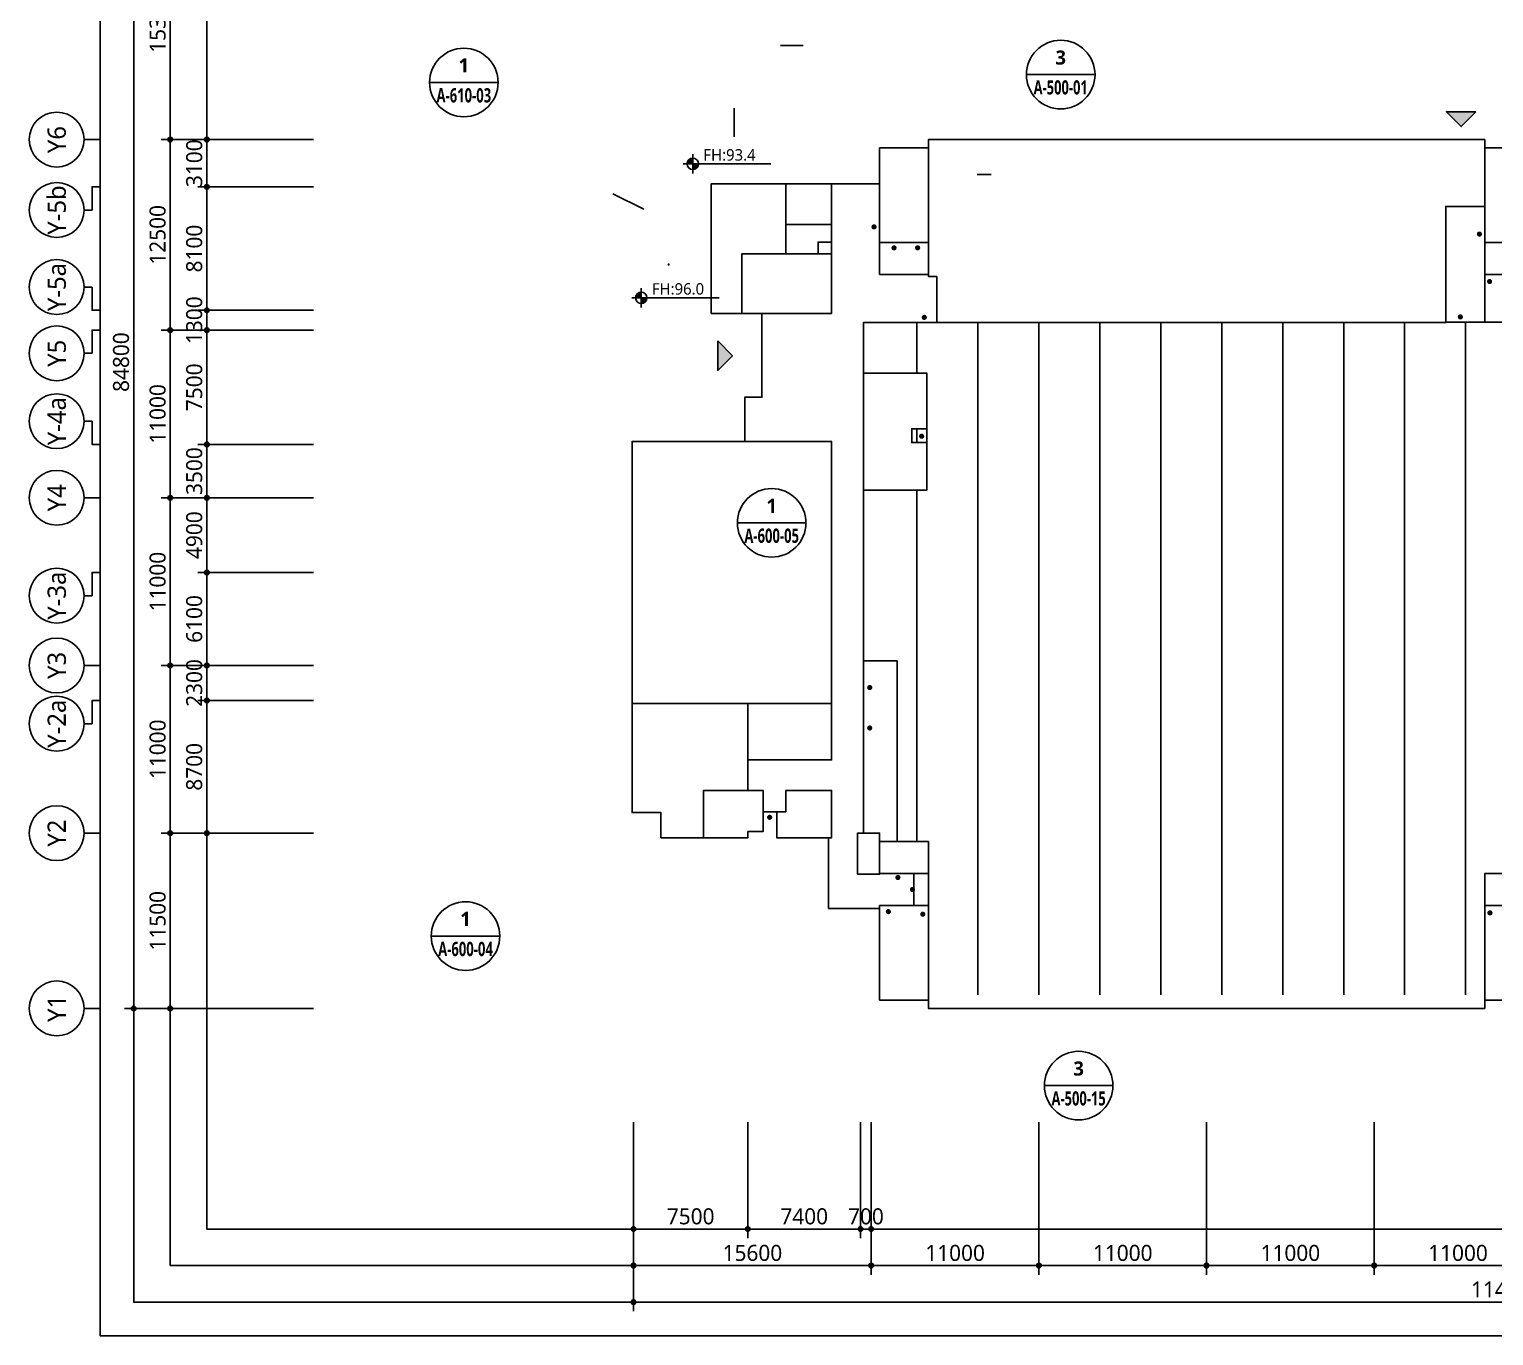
# Model space of a CAD drawing. Header units: millimetres. Extents: x -867282 to 190005487, y -1022614 to 455456909.
# Drawn here: x -850091 to -753998, y -476989 to -391282 of the extents above; entities that cross this region are included whole.
import ezdxf
from ezdxf.enums import TextEntityAlignment as Align

# ---------------------------------------------------------------- set-up
doc = ezdxf.new("R2010")
doc.units = ezdxf.units.MM
doc.header["$LTSCALE"] = 400
doc.header["$MEASUREMENT"] = 0
doc.header["$PDSIZE"] = -10
doc.layers.get('0').update_dxf_attribs({"linetype": 'CONTINUOUS'})
doc.layers.get('Defpoints').update_dxf_attribs({"color": 153, "linetype": 'CONTINUOUS'})
for name, color, linetype in [('A-ANNO-ENT', 1, 'CONTINUOUS'), ('A-ANNO-SYMB', 7, 'CONTINUOUS'), ('A-ANNO-TEXT1', 7, 'CONTINUOUS'), ('A-FLOR-MARK-ARCH', 1, 'CONTINUOUS'), ('A-ST-AXIS-BUB', 7, 'CONTINUOUS'), ('A-ST-AXIS-DIM', 7, 'CONTINUOUS'), ('AA-MKXS', 3, 'CONTINUOUS'), ('heb', 30, 'CONTINUOUS'), ('X-SEC-종$0$A-ST-AXIS-BUB', 7, 'CONTINUOUS')]:
    doc.layers.add(name, color=color, linetype=linetype)
doc.layers.add('A-XXXX-SYMB', color=7, linetype='CONTINUOUS', lineweight=25)
doc.layers.add('XR-평면도$0$A-SSXK-LEAD', color=7, linetype='CONTINUOUS', lineweight=25)
doc.layers.add('Defpoint', color=161, linetype='CONTINUOUS', plot=False)
doc.layers.add('면적', color=210, linetype='CONTINUOUS', plot=False)
doc.styles.add('2020음성 1차', font='')
doc.styles.add('SAMOO', font='romans.shx', dxfattribs={"bigfont": 'whgtxt.shx'})
doc.styles.add('SH_대대리576', font='malgun.ttf')
doc.styles.get('2020음성 1차').set_extended_font_data('NanumGothic', bold=True)
doc.dimstyles.new('SHP 600', dxfattribs={"dimscale": 300, "dimtxt": 3.5, "dimasz": 1, "dimexe": 2, "dimexo": 2, "dimgap": 1, "dimtad": 1, "dimdec": 0, "dimzin": 0, "dimdsep": 46, "dimtxsty": 'SH_대대리576', "dimblk": 'DIMDOT', "dimcen": 0.09, "dimclrt": 3, "dimadec": 0, "dimazin": 1, "dimtfac": 1, "dimtdec": 0, "dimtix": 1, "dimtmove": 2, "dimatfit": 0, "dimldrblk": 'DIMDOT', "dimfxl": 1, "dimtolj": 1, "dimtzin": 0, "dimarcsym": 0})

# ---------------------------------------------------------------- blocks, each defined once
blk = doc.blocks.new('DIMDOT')
at = {"color": 0}
blk.add_line((-2, 0), (2, 0), dxfattribs=at)
for radius in [0.5, 0.25]:
    blk.add_circle((0, 0), radius, dxfattribs=at)
blk = doc.blocks.new('*D575')
at = {"layer": 'A-ST-AXIS-DIM', "color": 0, "lineweight": -2, "transparency": 16777216}
for p, q in [((-831441, -370717), (-843841, -370717)), ((-843241, -371017), (-843241, -455217)), ((-831441, -455517), (-843841, -455517))]:
    blk.add_line(p, q, dxfattribs=at)
at = {"layer": 'Defpoints', "color": 0, "transparency": 16777216}
for p in [(-830841, -370717), (-843241, -455517), (-830841, -455517)]:
    blk.add_point(p, dxfattribs=at)
at = {"layer": 'A-ST-AXIS-DIM', "color": 0, "lineweight": -2, "transparency": 16777216, "xscale": 300, "yscale": 300, "zscale": 300}
for p, rotation in [((-843241, -370717), 90), ((-843241, -455517), 270)]:
    blk.add_blockref('DIMDOT', p, dxfattribs=dict(at, rotation=rotation))
at = {"layer": 'A-ST-AXIS-DIM', "color": 3, "transparency": 16777216, "insert": (-844066, -413117), "char_height": 1050, "attachment_point": 5, "rotation": 90, "style": 'SH_대대리576'}
blk.add_mtext('\\A1;84800', dxfattribs=at)
blk = doc.blocks.new('*D576')
at = {"layer": 'A-ST-AXIS-DIM', "color": 0, "lineweight": -2, "transparency": 16777216}
for p, q in [((-831441, -444017), (-841441, -444017)), ((-840841, -444317), (-840841, -455217)), ((-831441, -455517), (-841441, -455517))]:
    blk.add_line(p, q, dxfattribs=at)
at = {"layer": 'Defpoints', "color": 0, "transparency": 16777216}
for p in [(-830841, -444017), (-840841, -455517), (-830841, -455517)]:
    blk.add_point(p, dxfattribs=at)
at = {"layer": 'A-ST-AXIS-DIM', "color": 0, "lineweight": -2, "transparency": 16777216, "xscale": 300, "yscale": 300, "zscale": 300}
for p, rotation in [((-840841, -444017), 90), ((-840841, -455517), 270)]:
    blk.add_blockref('DIMDOT', p, dxfattribs=dict(at, rotation=rotation))
at = {"layer": 'A-ST-AXIS-DIM', "color": 3, "transparency": 16777216, "insert": (-841666, -449767), "char_height": 1050, "attachment_point": 5, "rotation": 90, "style": 'SH_대대리576'}
blk.add_mtext('\\A1;11500', dxfattribs=at)
blk = doc.blocks.new('*D577')
at = {"layer": 'A-ST-AXIS-DIM', "color": 0, "lineweight": -2, "transparency": 16777216}
for p, q in [((-831441, -433017), (-841441, -433017)), ((-840841, -433317), (-840841, -443717)), ((-831441, -444017), (-841441, -444017))]:
    blk.add_line(p, q, dxfattribs=at)
at = {"layer": 'Defpoints', "color": 0, "transparency": 16777216}
for p in [(-830841, -433017), (-840841, -444017), (-830841, -444017)]:
    blk.add_point(p, dxfattribs=at)
at = {"layer": 'A-ST-AXIS-DIM', "color": 0, "lineweight": -2, "transparency": 16777216, "xscale": 300, "yscale": 300, "zscale": 300}
for p, rotation in [((-840841, -433017), 90), ((-840841, -444017), 270)]:
    blk.add_blockref('DIMDOT', p, dxfattribs=dict(at, rotation=rotation))
at = {"layer": 'A-ST-AXIS-DIM', "color": 3, "transparency": 16777216, "insert": (-841666, -438517), "char_height": 1050, "attachment_point": 5, "rotation": 90, "style": 'SH_대대리576'}
blk.add_mtext('\\A1;11000', dxfattribs=at)
blk = doc.blocks.new('*D578')
at = {"layer": 'A-ST-AXIS-DIM', "color": 0, "lineweight": -2, "transparency": 16777216}
for p, q in [((-831441, -422017), (-841441, -422017)), ((-840841, -422317), (-840841, -432717)), ((-831441, -433017), (-841441, -433017))]:
    blk.add_line(p, q, dxfattribs=at)
at = {"layer": 'Defpoints', "color": 0, "transparency": 16777216}
for p in [(-830841, -422017), (-840841, -433017), (-830841, -433017)]:
    blk.add_point(p, dxfattribs=at)
at = {"layer": 'A-ST-AXIS-DIM', "color": 0, "lineweight": -2, "transparency": 16777216, "xscale": 300, "yscale": 300, "zscale": 300}
for p, rotation in [((-840841, -422017), 90), ((-840841, -433017), 270)]:
    blk.add_blockref('DIMDOT', p, dxfattribs=dict(at, rotation=rotation))
at = {"layer": 'A-ST-AXIS-DIM', "color": 3, "transparency": 16777216, "insert": (-841666, -427517), "char_height": 1050, "attachment_point": 5, "rotation": 90, "style": 'SH_대대리576'}
blk.add_mtext('\\A1;11000', dxfattribs=at)
blk = doc.blocks.new('*D579')
at = {"layer": 'A-ST-AXIS-DIM', "color": 0, "lineweight": -2, "transparency": 16777216}
for p, q in [((-831441, -411017), (-841441, -411017)), ((-840841, -411317), (-840841, -421717)), ((-831441, -422017), (-841441, -422017))]:
    blk.add_line(p, q, dxfattribs=at)
at = {"layer": 'Defpoints', "color": 0, "transparency": 16777216}
for p in [(-830841, -411017), (-840841, -422017), (-830841, -422017)]:
    blk.add_point(p, dxfattribs=at)
at = {"layer": 'A-ST-AXIS-DIM', "color": 0, "lineweight": -2, "transparency": 16777216, "xscale": 300, "yscale": 300, "zscale": 300}
for p, rotation in [((-840841, -411017), 90), ((-840841, -422017), 270)]:
    blk.add_blockref('DIMDOT', p, dxfattribs=dict(at, rotation=rotation))
at = {"layer": 'A-ST-AXIS-DIM', "color": 3, "transparency": 16777216, "insert": (-841666, -416517), "char_height": 1050, "attachment_point": 5, "rotation": 90, "style": 'SH_대대리576'}
blk.add_mtext('\\A1;11000', dxfattribs=at)
blk = doc.blocks.new('*D580')
at = {"layer": 'A-ST-AXIS-DIM', "color": 0, "lineweight": -2, "transparency": 16777216}
for p, q in [((-831441, -398517), (-841441, -398517)), ((-840841, -398817), (-840841, -410717)), ((-831441, -411017), (-841441, -411017))]:
    blk.add_line(p, q, dxfattribs=at)
at = {"layer": 'Defpoints', "color": 0, "transparency": 16777216}
for p in [(-830841, -398517), (-840841, -411017), (-830841, -411017)]:
    blk.add_point(p, dxfattribs=at)
at = {"layer": 'A-ST-AXIS-DIM', "color": 0, "lineweight": -2, "transparency": 16777216, "xscale": 300, "yscale": 300, "zscale": 300}
for p, rotation in [((-840841, -398517), 90), ((-840841, -411017), 270)]:
    blk.add_blockref('DIMDOT', p, dxfattribs=dict(at, rotation=rotation))
at = {"layer": 'A-ST-AXIS-DIM', "color": 3, "transparency": 16777216, "insert": (-841666, -404767), "char_height": 1050, "attachment_point": 5, "rotation": 90, "style": 'SH_대대리576'}
blk.add_mtext('\\A1;12500', dxfattribs=at)
blk = doc.blocks.new('*D581')
at = {"layer": 'A-ST-AXIS-DIM', "color": 0, "lineweight": -2, "transparency": 16777216}
for p, q in [((-831441, -383217), (-841441, -383217)), ((-840841, -383517), (-840841, -398217)), ((-831441, -398517), (-841441, -398517))]:
    blk.add_line(p, q, dxfattribs=at)
at = {"layer": 'Defpoints', "color": 0, "transparency": 16777216}
for p in [(-830841, -383217), (-840841, -398517), (-830841, -398517)]:
    blk.add_point(p, dxfattribs=at)
at = {"layer": 'A-ST-AXIS-DIM', "color": 0, "lineweight": -2, "transparency": 16777216, "xscale": 300, "yscale": 300, "zscale": 300}
for p, rotation in [((-840841, -383217), 90), ((-840841, -398517), 270)]:
    blk.add_blockref('DIMDOT', p, dxfattribs=dict(at, rotation=rotation))
at = {"layer": 'A-ST-AXIS-DIM', "color": 3, "transparency": 16777216, "insert": (-841666, -390867), "char_height": 1050, "attachment_point": 5, "rotation": 90, "style": 'SH_대대리576'}
blk.add_mtext('\\A1;15300', dxfattribs=at)
blk = doc.blocks.new('A$C2E1A0DD2')
at = {"layer": 'A-ANNO-SYMB'}
h = blk.add_hatch(color=256, dxfattribs=at)
h.paths.add_polyline_path([(750, 1200, 0.4142136), (300, 750), (750, 750)])
h.paths.add_polyline_path([(1200, 750), (750, 750), (750, 300, 0.4142136)])
for p, q in [((750, 1500), (750, 0)), ((0, 750), (1500, 750))]:
    blk.add_line(p, q, dxfattribs=at)
blk.add_circle((750, 750), 450, dxfattribs=at)
blk = doc.blocks.new('A$C33BE775C')
at = {"layer": 'A-XXXX-SYMB'}
blk.add_line((1250, 625), (5743, 625), dxfattribs=at)
at = {"layer": 'A-XXXX-SYMB', "xscale": 0.8333333333333333, "yscale": 0.8333333333333333, "zscale": 0.8333333333333333}
blk.add_blockref('A$C2E1A0DD2', (0, 0), dxfattribs=at)
blk = doc.blocks.new('*D598')
at = {"layer": 'A-ST-AXIS-DIM', "color": 0, "lineweight": -2, "transparency": 16777216}
for p, q in [((-761841, -462989), (-761841, -472989)), ((-750841, -462989), (-750841, -472989)), ((-761541, -472389), (-751141, -472389))]:
    blk.add_line(p, q, dxfattribs=at)
at = {"layer": 'Defpoints', "color": 0, "transparency": 16777216}
for p in [(-761841, -462389), (-750841, -462389), (-750841, -472389)]:
    blk.add_point(p, dxfattribs=at)
at = {"layer": 'A-ST-AXIS-DIM', "color": 0, "lineweight": -2, "transparency": 16777216, "xscale": 300, "yscale": 300, "zscale": 300, "rotation": 180}
blk.add_blockref('DIMDOT', (-761841, -472389), dxfattribs=at)
at = {"layer": 'A-ST-AXIS-DIM', "color": 0, "lineweight": -2, "transparency": 16777216, "xscale": 300, "yscale": 300, "zscale": 300}
blk.add_blockref('DIMDOT', (-750841, -472389), dxfattribs=at)
at = {"layer": 'A-ST-AXIS-DIM', "color": 3, "transparency": 16777216, "insert": (-756341, -471564), "char_height": 1050, "attachment_point": 5, "style": 'SH_대대리576'}
blk.add_mtext('\\A1;11000', dxfattribs=at)
blk = doc.blocks.new('*D583')
at = {"layer": 'A-ST-AXIS-DIM', "color": 0, "lineweight": -2, "transparency": 16777216}
for p, q in [((-772841, -462989), (-772841, -472989)), ((-761841, -462989), (-761841, -472989)), ((-772541, -472389), (-762141, -472389))]:
    blk.add_line(p, q, dxfattribs=at)
at = {"layer": 'Defpoints', "color": 0, "transparency": 16777216}
for p in [(-772841, -462389), (-761841, -462389), (-761841, -472389)]:
    blk.add_point(p, dxfattribs=at)
at = {"layer": 'A-ST-AXIS-DIM', "color": 0, "lineweight": -2, "transparency": 16777216, "xscale": 300, "yscale": 300, "zscale": 300, "rotation": 180}
blk.add_blockref('DIMDOT', (-772841, -472389), dxfattribs=at)
at = {"layer": 'A-ST-AXIS-DIM', "color": 0, "lineweight": -2, "transparency": 16777216, "xscale": 300, "yscale": 300, "zscale": 300}
blk.add_blockref('DIMDOT', (-761841, -472389), dxfattribs=at)
at = {"layer": 'A-ST-AXIS-DIM', "color": 3, "transparency": 16777216, "insert": (-767341, -471564), "char_height": 1050, "attachment_point": 5, "style": 'SH_대대리576'}
blk.add_mtext('\\A1;11000', dxfattribs=at)
blk = doc.blocks.new('*D584')
at = {"layer": 'A-ST-AXIS-DIM', "color": 0, "lineweight": -2, "transparency": 16777216}
for p, q in [((-783841, -462989), (-783841, -472989)), ((-772841, -462989), (-772841, -472989)), ((-783541, -472389), (-773141, -472389))]:
    blk.add_line(p, q, dxfattribs=at)
at = {"layer": 'Defpoints', "color": 0, "transparency": 16777216}
for p in [(-783841, -462389), (-772841, -462389), (-772841, -472389)]:
    blk.add_point(p, dxfattribs=at)
at = {"layer": 'A-ST-AXIS-DIM', "color": 0, "lineweight": -2, "transparency": 16777216, "xscale": 300, "yscale": 300, "zscale": 300, "rotation": 180}
blk.add_blockref('DIMDOT', (-783841, -472389), dxfattribs=at)
at = {"layer": 'A-ST-AXIS-DIM', "color": 0, "lineweight": -2, "transparency": 16777216, "xscale": 300, "yscale": 300, "zscale": 300}
blk.add_blockref('DIMDOT', (-772841, -472389), dxfattribs=at)
at = {"layer": 'A-ST-AXIS-DIM', "color": 3, "transparency": 16777216, "insert": (-778341, -471564), "char_height": 1050, "attachment_point": 5, "style": 'SH_대대리576'}
blk.add_mtext('\\A1;11000', dxfattribs=at)
blk = doc.blocks.new('*D585')
at = {"layer": 'A-ST-AXIS-DIM', "color": 0, "lineweight": -2, "transparency": 16777216}
for p, q in [((-794841, -462989), (-794841, -472989)), ((-783841, -462989), (-783841, -472989)), ((-794541, -472389), (-784141, -472389))]:
    blk.add_line(p, q, dxfattribs=at)
at = {"layer": 'Defpoints', "color": 0, "transparency": 16777216}
for p in [(-794841, -462389), (-783841, -462389), (-783841, -472389)]:
    blk.add_point(p, dxfattribs=at)
at = {"layer": 'A-ST-AXIS-DIM', "color": 0, "lineweight": -2, "transparency": 16777216, "xscale": 300, "yscale": 300, "zscale": 300, "rotation": 180}
blk.add_blockref('DIMDOT', (-794841, -472389), dxfattribs=at)
at = {"layer": 'A-ST-AXIS-DIM', "color": 0, "lineweight": -2, "transparency": 16777216, "xscale": 300, "yscale": 300, "zscale": 300}
blk.add_blockref('DIMDOT', (-783841, -472389), dxfattribs=at)
at = {"layer": 'A-ST-AXIS-DIM', "color": 3, "transparency": 16777216, "insert": (-789341, -471564), "char_height": 1050, "attachment_point": 5, "style": 'SH_대대리576'}
blk.add_mtext('\\A1;11000', dxfattribs=at)
blk = doc.blocks.new('*D586')
at = {"layer": 'A-ST-AXIS-DIM', "color": 0, "lineweight": -2, "transparency": 16777216}
for p, q in [((-810441, -462989), (-810441, -472989)), ((-794841, -462989), (-794841, -472989)), ((-810141, -472389), (-795141, -472389))]:
    blk.add_line(p, q, dxfattribs=at)
at = {"layer": 'Defpoints', "color": 0, "transparency": 16777216}
for p in [(-810441, -462389), (-794841, -462389), (-794841, -472389)]:
    blk.add_point(p, dxfattribs=at)
at = {"layer": 'A-ST-AXIS-DIM', "color": 0, "lineweight": -2, "transparency": 16777216, "xscale": 300, "yscale": 300, "zscale": 300, "rotation": 180}
blk.add_blockref('DIMDOT', (-810441, -472389), dxfattribs=at)
at = {"layer": 'A-ST-AXIS-DIM', "color": 0, "lineweight": -2, "transparency": 16777216, "xscale": 300, "yscale": 300, "zscale": 300}
blk.add_blockref('DIMDOT', (-794841, -472389), dxfattribs=at)
at = {"layer": 'A-ST-AXIS-DIM', "color": 3, "transparency": 16777216, "insert": (-802641, -471564), "char_height": 1050, "attachment_point": 5, "style": 'SH_대대리576'}
blk.add_mtext('\\A1;15600', dxfattribs=at)
blk = doc.blocks.new('*D587')
at = {"layer": 'A-ST-AXIS-DIM', "color": 0, "lineweight": -2, "transparency": 16777216}
for p, q in [((-810441, -462989), (-810441, -475389)), ((-695841, -462989), (-695841, -475389)), ((-810141, -474789), (-696141, -474789))]:
    blk.add_line(p, q, dxfattribs=at)
at = {"layer": 'Defpoints', "color": 0, "transparency": 16777216}
for p in [(-810441, -462389), (-695841, -462389), (-695841, -474789)]:
    blk.add_point(p, dxfattribs=at)
at = {"layer": 'A-ST-AXIS-DIM', "color": 0, "lineweight": -2, "transparency": 16777216, "xscale": 300, "yscale": 300, "zscale": 300, "rotation": 180}
blk.add_blockref('DIMDOT', (-810441, -474789), dxfattribs=at)
at = {"layer": 'A-ST-AXIS-DIM', "color": 0, "lineweight": -2, "transparency": 16777216, "xscale": 300, "yscale": 300, "zscale": 300}
blk.add_blockref('DIMDOT', (-695841, -474789), dxfattribs=at)
at = {"layer": 'A-ST-AXIS-DIM', "color": 3, "transparency": 16777216, "insert": (-753141, -473964), "char_height": 1050, "attachment_point": 5, "style": 'SH_대대리576'}
blk.add_mtext('\\A1;114600', dxfattribs=at)
blk = doc.blocks.new('A-ST-AXIS-BUB-1')
at = {"layer": 'A-ST-AXIS-BUB'}
blk.add_line((0, 350), (0, 0), dxfattribs=at)
blk.add_circle((0, 950), 600, dxfattribs=at)
blk = doc.blocks.new('A-ST-AXIS-BUB-2')
at = {"layer": 'X-SEC-종$0$A-ST-AXIS-BUB'}
blk.add_line((1800, 1050, -103000), (1800, 525, -103000), dxfattribs=at)
at = {"layer": 'X-SEC-종$0$A-ST-AXIS-BUB', "elevation": -103000}
blk.add_lwpolyline([(3323, 0), (3323, 525), (1800, 525)], dxfattribs=at)
at = {"layer": 'X-SEC-종$0$A-ST-AXIS-BUB'}
blk.add_circle((1800, 2850, -103000), 1800, dxfattribs=at)
blk = doc.blocks.new('*U392')
at = {"layer": 'AA-MKXS', "color": 3, "linetype": 'Continuous', "ltscale": 5}
blk.add_line((-5.999976, 0), (5.999976, 0), dxfattribs=at)
blk.add_circle((0, 0), 5.999976, dxfattribs=at)
at = {"layer": 'AA-MKXS', "style": 'SAMOO', "width": 0.85}
blk.add_attdef('ViewNUM', text='', height=2.5, dxfattribs=at).set_placement((0, 1), align=Align.BOTTOM_CENTER)
blk.add_attdef('SheetNUM', text='', height=2.5, dxfattribs=at).set_placement((0, -1), align=Align.TOP_CENTER)
blk = doc.blocks.new('*D547')
at = {"layer": 'A-ST-AXIS-DIM', "color": 0, "lineweight": -2, "transparency": 16777216}
for p, q in [((-838441, -432717), (-838441, -432417)), ((-831441, -433017), (-839041, -433017)), ((-838441, -435317), (-838441, -433017)), ((-831441, -435317), (-839041, -435317)), ((-838441, -435617), (-838441, -435917))]:
    blk.add_line(p, q, dxfattribs=at)
at = {"layer": 'Defpoints', "color": 0, "transparency": 16777216}
for p in [(-838441, -433017), (-830841, -433017), (-830841, -435317)]:
    blk.add_point(p, dxfattribs=at)
at = {"layer": 'A-ST-AXIS-DIM', "color": 0, "lineweight": -2, "transparency": 16777216, "xscale": 300, "yscale": 300, "zscale": 300}
for p, rotation in [((-838441, -433017), 270), ((-838441, -435317), 90)]:
    blk.add_blockref('DIMDOT', p, dxfattribs=dict(at, rotation=rotation))
at = {"layer": 'A-ST-AXIS-DIM', "color": 3, "transparency": 16777216, "insert": (-839266, -434167), "char_height": 1050, "attachment_point": 5, "rotation": 90, "style": 'SH_대대리576'}
blk.add_mtext('\\A1;2300', dxfattribs=at)
blk = doc.blocks.new('*D548')
at = {"layer": 'A-ST-AXIS-DIM', "color": 0, "lineweight": -2, "transparency": 16777216}
for p, q in [((-831441, -435317), (-839041, -435317)), ((-838441, -435617), (-838441, -443717)), ((-831441, -444017), (-839041, -444017))]:
    blk.add_line(p, q, dxfattribs=at)
at = {"layer": 'Defpoints', "color": 0, "transparency": 16777216}
for p in [(-830841, -435317), (-838441, -444017), (-830841, -444017)]:
    blk.add_point(p, dxfattribs=at)
at = {"layer": 'A-ST-AXIS-DIM', "color": 0, "lineweight": -2, "transparency": 16777216, "xscale": 300, "yscale": 300, "zscale": 300}
for p, rotation in [((-838441, -435317), 90), ((-838441, -444017), 270)]:
    blk.add_blockref('DIMDOT', p, dxfattribs=dict(at, rotation=rotation))
at = {"layer": 'A-ST-AXIS-DIM', "color": 3, "transparency": 16777216, "insert": (-839266, -439667), "char_height": 1050, "attachment_point": 5, "rotation": 90, "style": 'SH_대대리576'}
blk.add_mtext('\\A1;8700', dxfattribs=at)
blk = doc.blocks.new('*D549')
at = {"layer": 'A-ST-AXIS-DIM', "color": 0, "lineweight": -2, "transparency": 16777216}
for p, q in [((-831441, -426917), (-839041, -426917)), ((-838441, -427217), (-838441, -432717)), ((-831441, -433017), (-839041, -433017))]:
    blk.add_line(p, q, dxfattribs=at)
at = {"layer": 'Defpoints', "color": 0, "transparency": 16777216}
for p in [(-830841, -426917), (-838441, -433017), (-830841, -433017)]:
    blk.add_point(p, dxfattribs=at)
at = {"layer": 'A-ST-AXIS-DIM', "color": 0, "lineweight": -2, "transparency": 16777216, "xscale": 300, "yscale": 300, "zscale": 300}
for p, rotation in [((-838441, -426917), 90), ((-838441, -433017), 270)]:
    blk.add_blockref('DIMDOT', p, dxfattribs=dict(at, rotation=rotation))
at = {"layer": 'A-ST-AXIS-DIM', "color": 3, "transparency": 16777216, "insert": (-839266, -429967), "char_height": 1050, "attachment_point": 5, "rotation": 90, "style": 'SH_대대리576'}
blk.add_mtext('\\A1;6100', dxfattribs=at)
blk = doc.blocks.new('*D550')
at = {"layer": 'A-ST-AXIS-DIM', "color": 0, "lineweight": -2, "transparency": 16777216}
for p, q in [((-831441, -422017), (-839041, -422017)), ((-838441, -426617), (-838441, -422317)), ((-831441, -426917), (-839041, -426917))]:
    blk.add_line(p, q, dxfattribs=at)
at = {"layer": 'Defpoints', "color": 0, "transparency": 16777216}
for p in [(-838441, -422017), (-830841, -422017), (-830841, -426917)]:
    blk.add_point(p, dxfattribs=at)
at = {"layer": 'A-ST-AXIS-DIM', "color": 0, "lineweight": -2, "transparency": 16777216, "xscale": 300, "yscale": 300, "zscale": 300}
for p, rotation in [((-838441, -422017), 90), ((-838441, -426917), 270)]:
    blk.add_blockref('DIMDOT', p, dxfattribs=dict(at, rotation=rotation))
at = {"layer": 'A-ST-AXIS-DIM', "color": 3, "transparency": 16777216, "insert": (-839266, -424467), "char_height": 1050, "attachment_point": 5, "rotation": 90, "style": 'SH_대대리576'}
blk.add_mtext('\\A1;4900', dxfattribs=at)
blk = doc.blocks.new('*D551')
at = {"layer": 'A-ST-AXIS-DIM', "color": 0, "lineweight": -2, "transparency": 16777216}
for p, q in [((-838441, -418217), (-838441, -417917)), ((-831441, -418517), (-839041, -418517)), ((-838441, -418517), (-838441, -422017)), ((-831441, -422017), (-839041, -422017)), ((-838441, -422317), (-838441, -422617))]:
    blk.add_line(p, q, dxfattribs=at)
at = {"layer": 'Defpoints', "color": 0, "transparency": 16777216}
for p in [(-830841, -418517), (-838441, -422017), (-830841, -422017)]:
    blk.add_point(p, dxfattribs=at)
at = {"layer": 'A-ST-AXIS-DIM', "color": 0, "lineweight": -2, "transparency": 16777216, "xscale": 300, "yscale": 300, "zscale": 300}
for p, rotation in [((-838441, -418517), 270), ((-838441, -422017), 90)]:
    blk.add_blockref('DIMDOT', p, dxfattribs=dict(at, rotation=rotation))
at = {"layer": 'A-ST-AXIS-DIM', "color": 3, "transparency": 16777216, "insert": (-839266, -420267), "char_height": 1050, "attachment_point": 5, "rotation": 90, "style": 'SH_대대리576'}
blk.add_mtext('\\A1;3500', dxfattribs=at)
blk = doc.blocks.new('*D552')
at = {"layer": 'A-ST-AXIS-DIM', "color": 0, "lineweight": -2, "transparency": 16777216}
for p, q in [((-831441, -411017), (-839041, -411017)), ((-838441, -418217), (-838441, -411317)), ((-831441, -418517), (-839041, -418517))]:
    blk.add_line(p, q, dxfattribs=at)
at = {"layer": 'Defpoints', "color": 0, "transparency": 16777216}
for p in [(-838441, -411017), (-830841, -411017), (-830841, -418517)]:
    blk.add_point(p, dxfattribs=at)
at = {"layer": 'A-ST-AXIS-DIM', "color": 0, "lineweight": -2, "transparency": 16777216, "xscale": 300, "yscale": 300, "zscale": 300}
for p, rotation in [((-838441, -411017), 90), ((-838441, -418517), 270)]:
    blk.add_blockref('DIMDOT', p, dxfattribs=dict(at, rotation=rotation))
at = {"layer": 'A-ST-AXIS-DIM', "color": 3, "transparency": 16777216, "insert": (-839266, -414767), "char_height": 1050, "attachment_point": 5, "rotation": 90, "style": 'SH_대대리576'}
blk.add_mtext('\\A1;7500', dxfattribs=at)
blk = doc.blocks.new('*D553')
at = {"layer": 'A-ST-AXIS-DIM', "color": 0, "lineweight": -2, "transparency": 16777216}
for p, q in [((-838441, -409417), (-838441, -409117)), ((-831441, -409717), (-839041, -409717)), ((-838441, -409717), (-838441, -411017)), ((-831441, -411017), (-839041, -411017)), ((-838441, -411317), (-838441, -411617))]:
    blk.add_line(p, q, dxfattribs=at)
at = {"layer": 'Defpoints', "color": 0, "transparency": 16777216}
for p in [(-830841, -409717), (-838441, -411017), (-830841, -411017)]:
    blk.add_point(p, dxfattribs=at)
at = {"layer": 'A-ST-AXIS-DIM', "color": 0, "lineweight": -2, "transparency": 16777216, "xscale": 300, "yscale": 300, "zscale": 300}
for p, rotation in [((-838441, -409717), 270), ((-838441, -411017), 90)]:
    blk.add_blockref('DIMDOT', p, dxfattribs=dict(at, rotation=rotation))
at = {"layer": 'A-ST-AXIS-DIM', "color": 3, "transparency": 16777216, "insert": (-839266, -410367), "char_height": 1050, "attachment_point": 5, "rotation": 90, "style": 'SH_대대리576'}
blk.add_mtext('\\A1;1300', dxfattribs=at)
blk = doc.blocks.new('*D554')
at = {"layer": 'A-ST-AXIS-DIM', "color": 0, "lineweight": -2, "transparency": 16777216}
for p, q in [((-831441, -401617), (-839041, -401617)), ((-838441, -409417), (-838441, -401917)), ((-831441, -409717), (-839041, -409717))]:
    blk.add_line(p, q, dxfattribs=at)
at = {"layer": 'Defpoints', "color": 0, "transparency": 16777216}
for p in [(-838441, -401617), (-830841, -401617), (-830841, -409717)]:
    blk.add_point(p, dxfattribs=at)
at = {"layer": 'A-ST-AXIS-DIM', "color": 0, "lineweight": -2, "transparency": 16777216, "xscale": 300, "yscale": 300, "zscale": 300}
for p, rotation in [((-838441, -401617), 90), ((-838441, -409717), 270)]:
    blk.add_blockref('DIMDOT', p, dxfattribs=dict(at, rotation=rotation))
at = {"layer": 'A-ST-AXIS-DIM', "color": 3, "transparency": 16777216, "insert": (-839266, -405667), "char_height": 1050, "attachment_point": 5, "rotation": 90, "style": 'SH_대대리576'}
blk.add_mtext('\\A1;8100', dxfattribs=at)
blk = doc.blocks.new('*D555')
at = {"layer": 'A-ST-AXIS-DIM', "color": 0, "lineweight": -2, "transparency": 16777216}
for p, q in [((-831441, -398517), (-839041, -398517)), ((-838441, -398217), (-838441, -397917)), ((-838441, -398517), (-838441, -401617)), ((-831441, -401617), (-839041, -401617)), ((-838441, -401917), (-838441, -402217))]:
    blk.add_line(p, q, dxfattribs=at)
at = {"layer": 'Defpoints', "color": 0, "transparency": 16777216}
for p in [(-830841, -398517), (-838441, -401617), (-830841, -401617)]:
    blk.add_point(p, dxfattribs=at)
at = {"layer": 'A-ST-AXIS-DIM', "color": 0, "lineweight": -2, "transparency": 16777216, "xscale": 300, "yscale": 300, "zscale": 300}
for p, rotation in [((-838441, -398517), 270), ((-838441, -401617), 90)]:
    blk.add_blockref('DIMDOT', p, dxfattribs=dict(at, rotation=rotation))
at = {"layer": 'A-ST-AXIS-DIM', "color": 3, "transparency": 16777216, "insert": (-839266, -400067), "char_height": 1050, "attachment_point": 5, "rotation": 90, "style": 'SH_대대리576'}
blk.add_mtext('\\A1;3100', dxfattribs=at)
blk = doc.blocks.new('*D556')
at = {"layer": 'A-ST-AXIS-DIM', "color": 0, "lineweight": -2, "transparency": 16777216}
for p, q in [((-810441, -462989), (-810441, -470589)), ((-802941, -462989), (-802941, -470589)), ((-810141, -469989), (-803241, -469989))]:
    blk.add_line(p, q, dxfattribs=at)
at = {"layer": 'Defpoints', "color": 0, "transparency": 16777216}
for p in [(-810441, -462389), (-802941, -462389), (-802941, -469989)]:
    blk.add_point(p, dxfattribs=at)
at = {"layer": 'A-ST-AXIS-DIM', "color": 0, "lineweight": -2, "transparency": 16777216, "xscale": 300, "yscale": 300, "zscale": 300, "rotation": 180}
blk.add_blockref('DIMDOT', (-810441, -469989), dxfattribs=at)
at = {"layer": 'A-ST-AXIS-DIM', "color": 0, "lineweight": -2, "transparency": 16777216, "xscale": 300, "yscale": 300, "zscale": 300}
blk.add_blockref('DIMDOT', (-802941, -469989), dxfattribs=at)
at = {"layer": 'A-ST-AXIS-DIM', "color": 3, "transparency": 16777216, "insert": (-806691, -469164), "char_height": 1050, "attachment_point": 5, "style": 'SH_대대리576'}
blk.add_mtext('\\A1;7500', dxfattribs=at)
blk = doc.blocks.new('*D557')
at = {"layer": 'A-ST-AXIS-DIM', "color": 0, "lineweight": -2, "transparency": 16777216}
for p, q in [((-802941, -462989), (-802941, -470589)), ((-795541, -462989), (-795541, -470589)), ((-795841, -469989), (-802641, -469989))]:
    blk.add_line(p, q, dxfattribs=at)
at = {"layer": 'Defpoints', "color": 0, "transparency": 16777216}
for p in [(-802941, -462389), (-795541, -462389), (-802941, -469989)]:
    blk.add_point(p, dxfattribs=at)
at = {"layer": 'A-ST-AXIS-DIM', "color": 0, "lineweight": -2, "transparency": 16777216, "xscale": 300, "yscale": 300, "zscale": 300, "rotation": 180}
blk.add_blockref('DIMDOT', (-802941, -469989), dxfattribs=at)
at = {"layer": 'A-ST-AXIS-DIM', "color": 0, "lineweight": -2, "transparency": 16777216, "xscale": 300, "yscale": 300, "zscale": 300}
blk.add_blockref('DIMDOT', (-795541, -469989), dxfattribs=at)
at = {"layer": 'A-ST-AXIS-DIM', "color": 3, "transparency": 16777216, "insert": (-799241, -469164), "char_height": 1050, "attachment_point": 5, "style": 'SH_대대리576'}
blk.add_mtext('\\A1;7400', dxfattribs=at)
blk = doc.blocks.new('*D558')
at = {"layer": 'A-ST-AXIS-DIM', "color": 0, "lineweight": -2, "transparency": 16777216}
for p, q in [((-795541, -462989), (-795541, -470589)), ((-794841, -462989), (-794841, -470589)), ((-795841, -469989), (-796141, -469989)), ((-795541, -469989), (-794841, -469989)), ((-794541, -469989), (-794241, -469989))]:
    blk.add_line(p, q, dxfattribs=at)
at = {"layer": 'Defpoints', "color": 0, "transparency": 16777216}
for p in [(-795541, -462389), (-794841, -462389), (-794841, -469989)]:
    blk.add_point(p, dxfattribs=at)
at = {"layer": 'A-ST-AXIS-DIM', "color": 0, "lineweight": -2, "transparency": 16777216, "xscale": 300, "yscale": 300, "zscale": 300}
blk.add_blockref('DIMDOT', (-795541, -469989), dxfattribs=at)
at = {"layer": 'A-ST-AXIS-DIM', "color": 0, "lineweight": -2, "transparency": 16777216, "xscale": 300, "yscale": 300, "zscale": 300, "rotation": 180}
blk.add_blockref('DIMDOT', (-794841, -469989), dxfattribs=at)
at = {"layer": 'A-ST-AXIS-DIM', "color": 3, "transparency": 16777216, "insert": (-795191, -469164), "char_height": 1050, "attachment_point": 5, "style": 'SH_대대리576'}
blk.add_mtext('\\A1;700', dxfattribs=at)
blk = doc.blocks.new('G$C103DFDC3')
at = {"layer": '면적'}
for points in [[(20000, 48025), (20000, 45000), (53400, 45000), (53400, 52620), (55950, 52620), (55950, 57000), (20000, 57000), (19450, 57000), (19450, 48025), (20000, 48025)], [(16250, 56450), (19450, 56450), (19450, 50250), (16250, 50250)], [(59150, 50250), (55950, 50250), (55950, 56450), (59150, 56450)], [(12900, 6550), (16250, 6550), (16250, 6750), (18500, 6750), (18500, 8850), (16250, 8850), (16250, 8800), (14800, 8800), (14800, 11500), (15200, 11500), (15200, 45000), (20000, 45000), (20000, 48025), (19450, 48025), (19450, 48150), (16250, 48150), (16250, 54100), (13100, 54100), (13100, 45600), (8525, 45600), (8525, 40100), (7400, 40100), (7400, 37200), (13100, 37200), (13100, 16300), (7600, 16300), (7600, 14300), (8600, 14300), (8600, 12900), (10100, 12900), (10100, 14300), (13100, 14300), (13100, 11200), (12900, 11200), (12900, 6550)], [(13100, 54100), (10100, 54100), (10100, 51420), (13100, 51420)], [(55950, 45025), (53400, 45025), (53400, 52620), (55950, 52620)], [(10100, 51420), (10100, 49500), (12210, 49500), (12210, 50270), (13100, 50270), (13100, 51420)], [(12210, 50270), (13100, 50270), (13100, 49500), (12210, 49500)], [(16250, 50250), (19450, 50250), (19450, 48150), (16250, 48150)], [(59150, 48150), (55950, 48150), (55950, 50250), (59150, 50250)], [(7200, 49500), (13100, 49500), (13100, 45600), (7200, 45600)], [(55950, 48150), (55950, 45025), (59150, 45025), (59150, 48025), (59150, 48025), (59150, 48150)], [(15200, 41675), (19355, 41675), (19355, 38025), (18355, 38025), (18355, 37125), (19355, 37125), (19355, 34000), (15200, 34000)], [(0, 20000), (0, 37200), (13100, 37200), (13100, 20000)], [(15200, 22800), (15200, 11500), (16250, 11500), (16250, 10950), (17400, 10950), (17400, 22725), (17400, 22800)], [(7600, 14300), (7600, 20000), (0, 20000), (0, 12850), (1900, 12850), (1900, 11200), (4700, 11200), (4700, 14300)], [(7600, 20000), (13100, 20000), (13100, 16300), (7600, 16300)], [(4700, 14300), (4700, 11200), (7600, 11200), (7600, 11600), (8600, 11600), (8600, 14300)], [(9500, 12900), (9500, 11200), (13100, 11200), (13100, 14300), (10100, 14300), (10100, 12900)], [(14800, 11500), (16250, 11500), (16250, 8800), (14800, 8800)], [(16250, 10950), (19450, 10950), (19450, 8850), (16250, 8850)], [(19450, 6750), (18500, 6750), (18500, 8850), (19450, 8850)], [(55950, 8850), (59150, 8850), (59150, 6750), (55950, 6750)], [(16250, 6750), (19450, 6750), (19450, 550), (16250, 550)], [(55950, 6750), (55950, 6750), (55950, 6750), (55950, 550), (59150, 550), (59150, 6750), (59150, 6750)]]:
    blk.add_lwpolyline(points, close=True, dxfattribs=at)
for points in [[(10100, 51420), (10100, 51420), (10100, 49500), (10100, 49500), (7200, 49500), (7200, 45600), (5200, 45600), (5200, 54100), (10100, 54100), (10100, 51420)], [(59150, 8850), (55950, 8850), (55950, 0), (19450, 0), (19450, 10950), (17400, 10950), (17400, 11500), (17400, 11500), (17400, 15800), (17400, 15800), (17400, 22800), (15200, 22800), (15200, 34000), (19355, 34000), (19355, 37125), (18355, 37125), (18355, 38025), (19355, 38025), (19355, 41675), (15200, 41675), (15200, 45000), (53400, 45000), (53400, 45025), (59150, 45025)]]:
    blk.add_lwpolyline(points, dxfattribs=at)
at = {"layer": '면적', "elevation": 103000}
blk.add_lwpolyline([(18355, 38025), (19355, 38025), (19355, 37125), (18355, 37125)], close=True, dxfattribs=at)

msp = doc.modelspace()

# ---------------------------------------------------------------- hatches: boundary and pattern name
at = {"layer": 'A-ANNO-ENT'}
for points in [[(-757099.6, -396693.4), (-755163.6, -396693.4), (-756131.6, -397661.4)], [(-804919.5, -413664.1), (-804919.5, -411728.1), (-803951.5, -412696.1)]]:
    msp.add_hatch(color=256, dxfattribs=at).paths.add_polyline_path(points)

# ---------------------------------------------------------------- linework, layer by layer
for points in [[(-799300.3, -392355.4), (-800800.3, -392355.4)], [(-787889, -400802.3), (-786966.2, -400802.3)]]:
    msp.add_lwpolyline(points)
for points in [[(-755163.6, -396693.4), (-757099.6, -396693.4), (-756131.6, -397661.4)], [(-804919.5, -411728.1), (-804919.5, -413664.1), (-803951.5, -412696.1)]]:
    msp.add_lwpolyline(points, close=True, dxfattribs=at)
at = {"layer": 'A-FLOR-MARK-ARCH', "const_width": 168.8}
for points in [[(-794745.5, -404246.5, 1), (-794576.7, -404246.5, 1)], [(-755021.5, -404716.4, 1), (-754852.8, -404716.4, 1)], [(-793434.1, -405617.2, 1), (-793265.3, -405617.2, 1)], [(-791882.2, -405617.2, 1), (-791713.4, -405617.2, 1)], [(-754354.1, -407831.1, 1), (-754185.3, -407831.1, 1)], [(-791447.8, -410182, 1), (-791279.1, -410182, 1)], [(-756271, -410152.6, 1), (-756102.2, -410152.6, 1)], [(-791620.6, -417979.7, 1), (-791451.9, -417979.7, 1)], [(-795027.3, -434467.2, 1), (-794858.5, -434467.2, 1)], [(-795027.3, -437119.3, 1), (-794858.5, -437119.3, 1)], [(-801592.9, -442979.3, 1), (-801424.2, -442979.3, 1)], [(-793175.6, -446930.1, 1), (-793006.9, -446930.1, 1)], [(-792225.6, -447717.2, 1), (-792056.9, -447717.2, 1)], [(-793803.9, -449166.5, 1), (-793635.2, -449166.5, 1)], [(-791545.2, -449335.3, 1), (-791376.5, -449335.3, 1)], [(-754326.9, -449246.2, 1), (-754158.2, -449246.2, 1)]]:
    msp.add_lwpolyline(points, format="xyb", close=True, dxfattribs=at)
at = {"layer": 'Defpoint'}
for points in [[(-674241.2, -476988.6), (-845441.2, -476988.6), (-845441.2, -348417.2), (-674241.2, -348417.2)], [(-676441.2, -474788.6), (-843241.2, -474788.6), (-843241.2, -350617.2), (-676441.2, -350617.2)], [(-678841.2, -472388.6), (-840841.2, -472388.6), (-840841.2, -353017.2), (-678841.2, -353017.2)], [(-681241.2, -469988.6), (-838441.2, -469988.6), (-838441.2, -355417.2), (-681241.2, -355417.2)]]:
    msp.add_lwpolyline(points, close=True, dxfattribs=at)
at = {"layer": 'heb'}
for points in [[(-791841.2, -410517.2), (-791841.2, -413842.2)], [(-787841.2, -410517.2), (-787841.2, -454617.2)], [(-783841.2, -410517.2), (-783841.2, -454617.2)], [(-779841.2, -410517.2), (-779841.2, -454617.2)], [(-775841.2, -410517.2), (-775841.2, -454617.2)], [(-771841.2, -410517.2), (-771841.2, -454617.2)], [(-767841.2, -410517.2), (-767841.2, -454617.2)], [(-763841.2, -410517.2), (-763841.2, -454617.2)], [(-759841.2, -410517.2), (-759841.2, -454617.2)], [(-755841.2, -410492.2), (-755841.2, -454617.2)], [(-791841.2, -417492.2), (-791841.2, -418392.2)], [(-791841.2, -421517.2), (-791841.2, -444567.2)]]:
    msp.add_lwpolyline(points, dxfattribs=at)
at = {"layer": 'XR-평면도$0$A-SSXK-LEAD', "const_width": 75}
msp.add_lwpolyline([(-808140.1, -406751.3, -1), (-808140.1, -406676.3, -1)], format="xyb", close=True, dxfattribs=at)
at = {"layer": '면적'}
msp.add_line((-803841.2, -396466.7), (-803841.2, -398347.5), dxfattribs=at)
msp.add_lwpolyline([(-809757.6, -403073.8), (-811803.6, -402077.2)], dxfattribs=at)

# ---------------------------------------------------------------- block references
ref = msp.add_blockref('*U392', (-782409.5, -394253.7), dxfattribs=dict(xscale=-375.0015000059622, yscale=375.0015000059622, zscale=375.0015000059622))
ref.add_attrib('SheetNUM', 'A-500-01', dxfattribs={"layer": 'AA-MKXS', "height": 930, "style": '2020음성 1차', "width": 0.7}).set_placement((-782409.5, -394628.7, 103000), align=Align.TOP_CENTER)
ref.add_attrib('ViewNUM', '3', dxfattribs={"layer": 'AA-MKXS', "height": 930, "style": '2020음성 1차'}).set_placement((-782409.5, -393878.7, 103000), align=Align.BOTTOM_CENTER)
ref = msp.add_blockref('*U392', (-821575.9, -394770.8), dxfattribs=dict(xscale=-375.0015000059622, yscale=375.0015000059622, zscale=375.0015000059622))
ref.add_attrib('SheetNUM', 'A-610-03', dxfattribs={"layer": 'AA-MKXS', "height": 937.5, "style": '2020음성 1차', "width": 0.7}).set_placement((-821575.9, -395145.8, 103000), align=Align.TOP_CENTER)
ref.add_attrib('ViewNUM', '1', dxfattribs={"layer": 'AA-MKXS', "height": 937.5, "style": '2020음성 1차'}).set_placement((-821575.9, -394395.8, 103000), align=Align.BOTTOM_CENTER)
for name, p in [('G$C103DFDC3', (-810541.2, -455517.2)), ('A$C33BE775C', (-807179.6, -400733.4)), ('A$C33BE775C', (-810557.9, -409525.6))]:
    msp.add_blockref(name, p)
ref = msp.add_blockref('*U392', (-801376.5, -423661.7), dxfattribs=dict(xscale=-375.0015000059622, yscale=375.0015000059622, zscale=375.0015000059622))
ref.add_attrib('SheetNUM', 'A-600-05', dxfattribs={"layer": 'AA-MKXS', "height": 937.5, "style": '2020음성 1차', "width": 0.7}).set_placement((-801376.5, -424036.7), align=Align.TOP_CENTER)
ref.add_attrib('ViewNUM', '1', dxfattribs={"layer": 'AA-MKXS', "height": 937.5, "style": '2020음성 1차'}).set_placement((-801376.5, -423286.7), align=Align.BOTTOM_CENTER)
ref = msp.add_blockref('*U392', (-821465.9, -450773.6), dxfattribs=dict(xscale=-375.0015000059622, yscale=375.0015000059622, zscale=375.0015000059622))
ref.add_attrib('SheetNUM', 'A-600-04', dxfattribs={"layer": 'AA-MKXS', "height": 937.5, "style": '2020음성 1차', "width": 0.7}).set_placement((-821465.9, -451148.6), align=Align.TOP_CENTER)
ref.add_attrib('ViewNUM', '1', dxfattribs={"layer": 'AA-MKXS', "height": 937.5, "style": '2020음성 1차'}).set_placement((-821465.9, -450398.6), align=Align.BOTTOM_CENTER)
ref = msp.add_blockref('*U392', (-781234.5, -460580.7), dxfattribs=dict(xscale=-375.0015000059622, yscale=375.0015000059622, zscale=375.0015000059622))
ref.add_attrib('SheetNUM', 'A-500-15', dxfattribs={"layer": 'AA-MKXS', "height": 930, "style": '2020음성 1차', "width": 0.7}).set_placement((-781234.5, -460955.7, 103000), align=Align.TOP_CENTER)
ref.add_attrib('ViewNUM', '3', dxfattribs={"layer": 'AA-MKXS', "height": 930, "style": '2020음성 1차'}).set_placement((-781234.5, -460205.6, 103000), align=Align.BOTTOM_CENTER)
at = {"layer": 'A-ST-AXIS-BUB', "xscale": 3, "yscale": 3, "zscale": 3, "rotation": 90}
for p in [(-845441.2, -398517.2), (-845441.2, -422017.2), (-845441.2, -433017.2), (-845441.2, -444017.2), (-845441.2, -455517.2)]:
    msp.add_blockref('A-ST-AXIS-BUB-1', p, dxfattribs=at)
at = {"layer": 'A-ST-AXIS-BUB'}
for p, rotation in [((-845441.2, -404940.1), 90), ((-845441.2, -414340.1), 90.00000000000001), ((-845441.2, -430240.1), 90), ((-845441.2, -438640.1), 90)]:
    msp.add_blockref('A-ST-AXIS-BUB-2', p, dxfattribs=dict(at, rotation=rotation))
at = {"layer": 'A-ST-AXIS-BUB', "xscale": -1, "rotation": 89.99999999999993}
for p in [(-845441.2, -406394.3), (-845441.2, -415194.3)]:
    msp.add_blockref('A-ST-AXIS-BUB-2', p, dxfattribs=at)

# ---------------------------------------------------------------- texts
at = {"color": 1, "style": 'SH_대대리576'}
for s, p in [('FH:93.4', (-805861.8, -399520.2)), ('FH:96.0', (-809240.1, -408312.4))]:
    msp.add_text(s, height=750, dxfattribs=at).set_placement(p, align=Align.MIDDLE_LEFT)
at = {"layer": 'A-ANNO-TEXT1', "style": 'SH_대대리576'}
for s, p in [('Y6', (-848291.2, -398517.2)), ('Y-5b', (-848291.2, -403140.1)), ('Y-5a', (-848291.2, -408194.3)), ('Y5', (-848291.2, -412540.1)), ('Y-4a', (-848291.2, -416994.3)), ('Y4', (-848291.2, -422017.2)), ('Y-3a', (-848291.2, -428440.1)), ('Y3', (-848291.2, -433017.2)), ('Y-2a', (-848291.2, -436840.1)), ('Y2', (-848291.2, -444017.2)), ('Y1', (-848291.2, -455517.2))]:
    msp.add_text(s, height=1200, rotation=90, dxfattribs=at).set_placement(p, align=Align.MIDDLE_CENTER)

# ---------------------------------------------------------------- dimensions: what is measured, and where the dimension line sits
at = {"layer": 'A-ST-AXIS-DIM'}
for base, p1, p2, angle, picture, middle in [((-843241.2, -455517.2), (-830841.2, -370717.2), (-830841.2, -455517.2), 90, '*D575', (-844066.2, -413117.2)), ((-840841.2, -398517.2), (-830841.2, -383217.2), (-830841.2, -398517.2), 90, '*D581', (-841666.2, -390867.2)), ((-840841.2, -411017.2), (-830841.2, -398517.2), (-830841.2, -411017.2), 90, '*D580', (-841666.2, -404767.2)), ((-838441.2, -401617.2), (-830841.2, -398517.2), (-830841.2, -401617.2), 90, '*D555', (-839266.2, -400067.2)), ((-838441.2, -401617.2), (-830841.2, -409717.2), (-830841.2, -401617.2), 270, '*D554', (-839266.2, -405667.2)), ((-838441.2, -411017.2), (-830841.2, -409717.2), (-830841.2, -411017.2), 90, '*D553', (-839266.2, -410367.2)), ((-840841.2, -422017.2), (-830841.2, -411017.2), (-830841.2, -422017.2), 90, '*D579', (-841666.2, -416517.2)), ((-838441.2, -411017.2), (-830841.2, -418517.2), (-830841.2, -411017.2), 270, '*D552', (-839266.2, -414767.2)), ((-838441.2, -422017.2), (-830841.2, -418517.2), (-830841.2, -422017.2), 90, '*D551', (-839266.2, -420267.2)), ((-840841.2, -433017.2), (-830841.2, -422017.2), (-830841.2, -433017.2), 90, '*D578', (-841666.2, -427517.2)), ((-838441.2, -422017.2), (-830841.2, -426917.2), (-830841.2, -422017.2), 270, '*D550', (-839266.2, -424467.2)), ((-838441.2, -433017.2), (-830841.2, -426917.2), (-830841.2, -433017.2), 90, '*D549', (-839266.2, -429967.2)), ((-840841.2, -444017.2), (-830841.2, -433017.2), (-830841.2, -444017.2), 90, '*D577', (-841666.2, -438517.2)), ((-838441.2, -433017.2), (-830841.2, -435317.2), (-830841.2, -433017.2), 270, '*D547', (-839266.2, -434167.2)), ((-838441.2, -444017.2), (-830841.2, -435317.2), (-830841.2, -444017.2), 90, '*D548', (-839266.2, -439667.2)), ((-840841.2, -455517.2), (-830841.2, -444017.2), (-830841.2, -455517.2), 90, '*D576', (-841666.2, -449767.2)), ((-794841.2, -472388.6), (-810441.2, -462388.6), (-794841.2, -462388.6), 180, '*D586', (-802641.2, -471563.6)), ((-695841.2, -474788.6), (-810441.2, -462388.6), (-695841.2, -462388.6), 180, '*D587', (-753141.2, -473963.6)), ((-802941.2, -469988.6), (-795541.2, -462388.6), (-802941.2, -462388.6), 180, '*D557', (-799241.2, -469163.6)), ((-783841.2, -472388.6), (-794841.2, -462388.6), (-783841.2, -462388.6), 180, '*D585', (-789341.2, -471563.6)), ((-772841.2, -472388.6), (-783841.2, -462388.6), (-772841.2, -462388.6), 180, '*D584', (-778341.2, -471563.6)), ((-761841.2, -472388.6), (-772841.2, -462388.6), (-761841.2, -462388.6), 180, '*D583', (-767341.2, -471563.6)), ((-750841.2, -472388.6), (-761841.2, -462388.6), (-750841.2, -462388.6), 180, '*D598', (-756341.2, -471563.6))]:
    dim = msp.add_linear_dim(base=base, p1=p1, p2=p2, angle=angle, dimstyle='SHP 600', dxfattribs=at)
    dim.commit()
    dim.dimension.update_dxf_attribs({"geometry": picture, "text_midpoint": middle})
for base, p1, p2, picture, middle in [((-802941.2, -469988.6), (-810441.2, -462388.6), (-802941.2, -462388.6), '*D556', (-806691.2, -469163.6)), ((-794841.2, -469988.6), (-795541.2, -462388.6), (-794841.2, -462388.6), '*D558', (-795191.2, -469163.6))]:
    dim = msp.add_linear_dim(base=base, p1=p1, p2=p2, dimstyle='SHP 600', dxfattribs=at)
    dim.commit()
    dim.dimension.update_dxf_attribs({"geometry": picture, "text_midpoint": middle})

doc.saveas('drawing.dxf')
